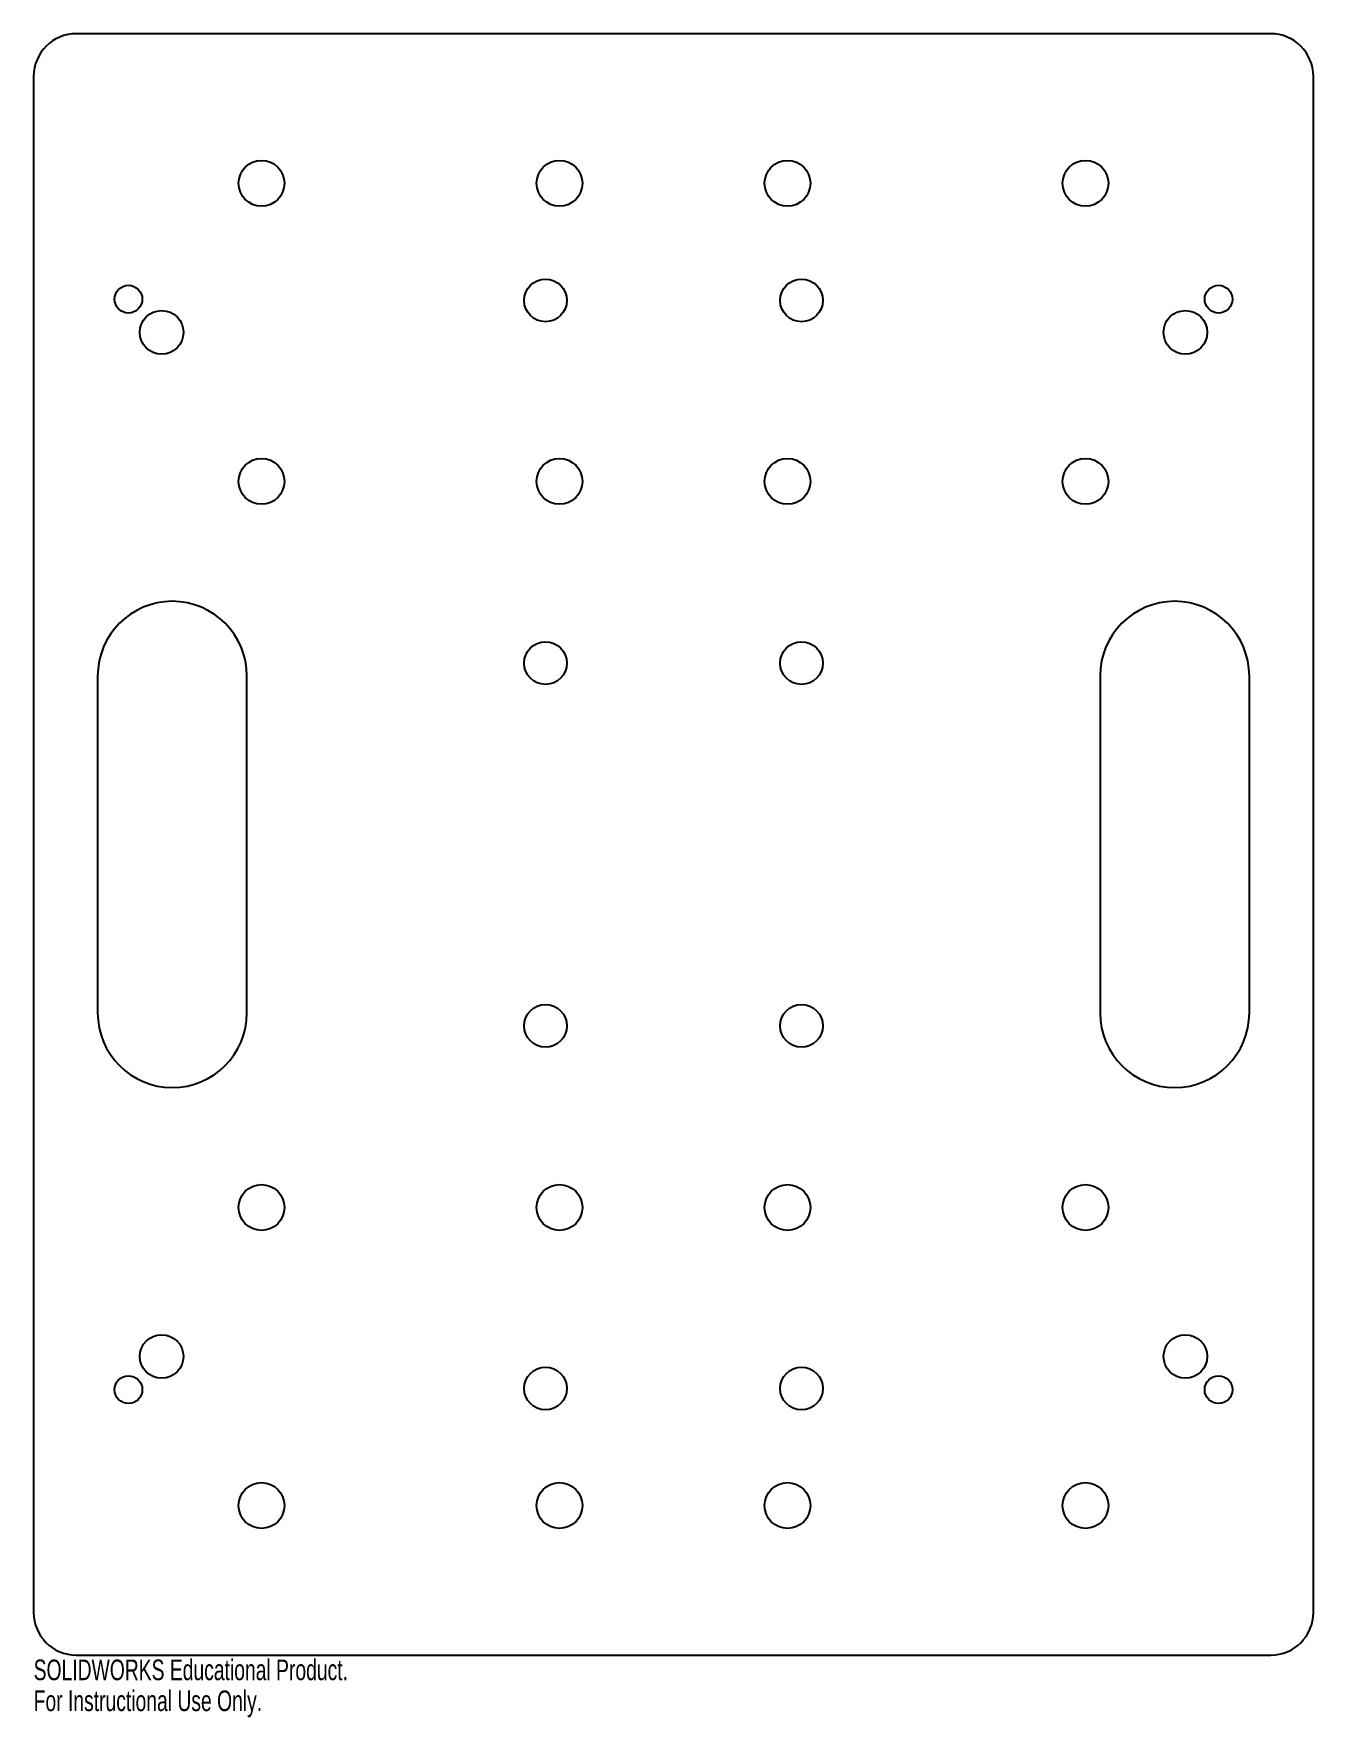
# Model space of a CAD drawing. Header units: millimetres. Extents: x -150 to 150, y -205 to 190.
import ezdxf

# ---------------------------------------------------------------- set-up
doc = ezdxf.new("R2010")
doc.units = ezdxf.units.MM
doc.styles.add('SLDTEXTSTYLE0', font='TXT', dxfattribs={"width": 0.7})

msp = doc.modelspace()

# ---------------------------------------------------------------- linework, layer by layer
at = {"color": 7, "linetype": 'Continuous', "lineweight": 25}
for p, q in [((140, 190), (-140, 190)), ((-150, 180), (-150, -180)), ((150, -180), (150, 180)), ((-135, 39.47), (-135, -39.47)), ((-100, -39.47), (-100, 39.47)), ((100, 39.47), (100, -39.47)), ((135, -39.47), (135, 39.47)), ((-140, -190), (140, -190))]:
    msp.add_line(p, q, dxfattribs=at)
for centre, radius in [((-96.58, 154.93), 5.37), ((-26.73, 154.93), 5.37), ((26.73, 154.93), 5.37), ((96.58, 154.93), 5.37), ((-127.78, 127.78), 3.25), ((-30, 127.5), 5), ((30, 127.5), 5), ((127.78, 127.78), 3.25), ((-120, 120), 5.1), ((120, 120), 5.1), ((-96.58, 85.08), 5.37), ((-26.73, 85.08), 5.37), ((26.73, 85.08), 5.37), ((96.58, 85.08), 5.37), ((-30, 42.5), 5), ((30, 42.5), 5), ((-30, -42.5), 5), ((30, -42.5), 5), ((-96.58, -85.08), 5.37), ((-26.73, -85.08), 5.37), ((26.73, -85.08), 5.37), ((96.58, -85.08), 5.37), ((-120, -120), 5.1), ((120, -120), 5.1), ((-127.78, -127.78), 3.25), ((-30, -127.5), 5), ((30, -127.5), 5), ((127.78, -127.78), 3.25), ((-96.58, -154.93), 5.37), ((-26.73, -154.93), 5.37), ((26.73, -154.93), 5.37), ((96.58, -154.93), 5.37)]:
    msp.add_circle(centre, radius, dxfattribs=at)
for centre, radius, start, end in [((-140, 180), 10, 90, 180), ((140, 180), 10, 0, 90), ((-117.5, 39.47), 17.5, 0, 180), ((117.5, 39.47), 17.5, 0, 180), ((-117.5, -39.47), 17.5, 180, 0), ((117.5, -39.47), 17.5, 180, 0), ((-140, -180), 10, 180, 270), ((140, -180), 10, 270, 0)]:
    msp.add_arc(centre, radius, start, end, dxfattribs=at)

# ---------------------------------------------------------------- texts
at = {"color": 7, "linetype": 'Continuous', "char_height": 4.8336, "attachment_point": 1, "style": 'SLDTEXTSTYLE0'}
for s, insert in [('SOLIDWORKS Educational Product.', (-150, -191.02)), ('For Instructional Use Only.', (-150, -198.27))]:
    msp.add_mtext(s, dxfattribs=dict(at, insert=insert))

doc.saveas('drawing.dxf')
